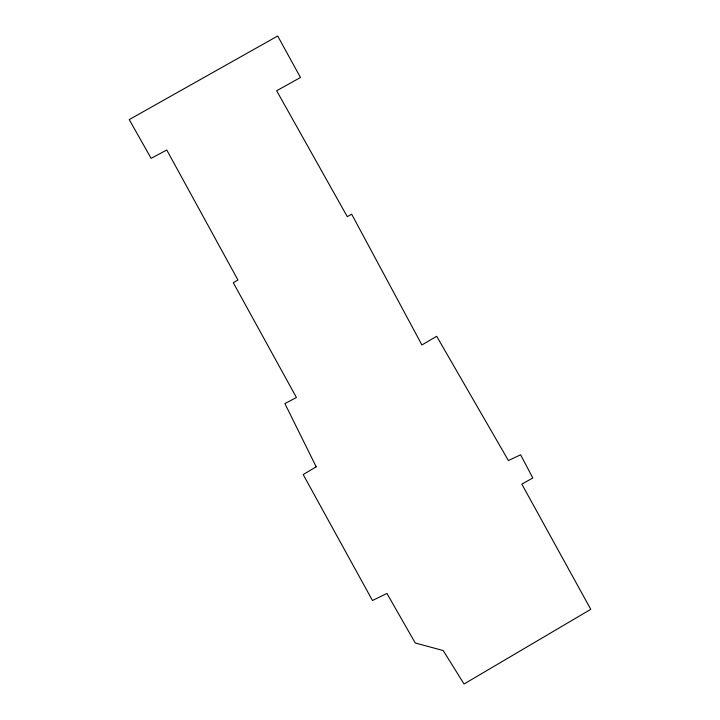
<?xml version="1.0" encoding="UTF-8"?>
<svg xmlns="http://www.w3.org/2000/svg" width="720" height="720" viewBox="0 0 720 720"><rect width="100%" height="100%" fill="white"/><g stroke="black" fill="none" stroke-linecap="round" stroke-linejoin="round"><path stroke-width="1.08" d="M316.188 466.821L303.192 474.57L372.465 600.507L386.928 593.442L415.242 642.987L443.205 650.547L464.049 684L590.769 609.336L521.838 484.137L532.827 477.963L520.614 454.806L508.401 460.539L436.68 336.285L421.911 344.961L351.657 214.173L347.292 216.675L276.651 90.747L300.492 77.499L277.686 36L129.231 119.592L151.11 158.346L166.761 150.012L237.942 280.008L233.289 282.708L296.424 397.503L284.895 403.587L316.188 466.821"/></g></svg>
